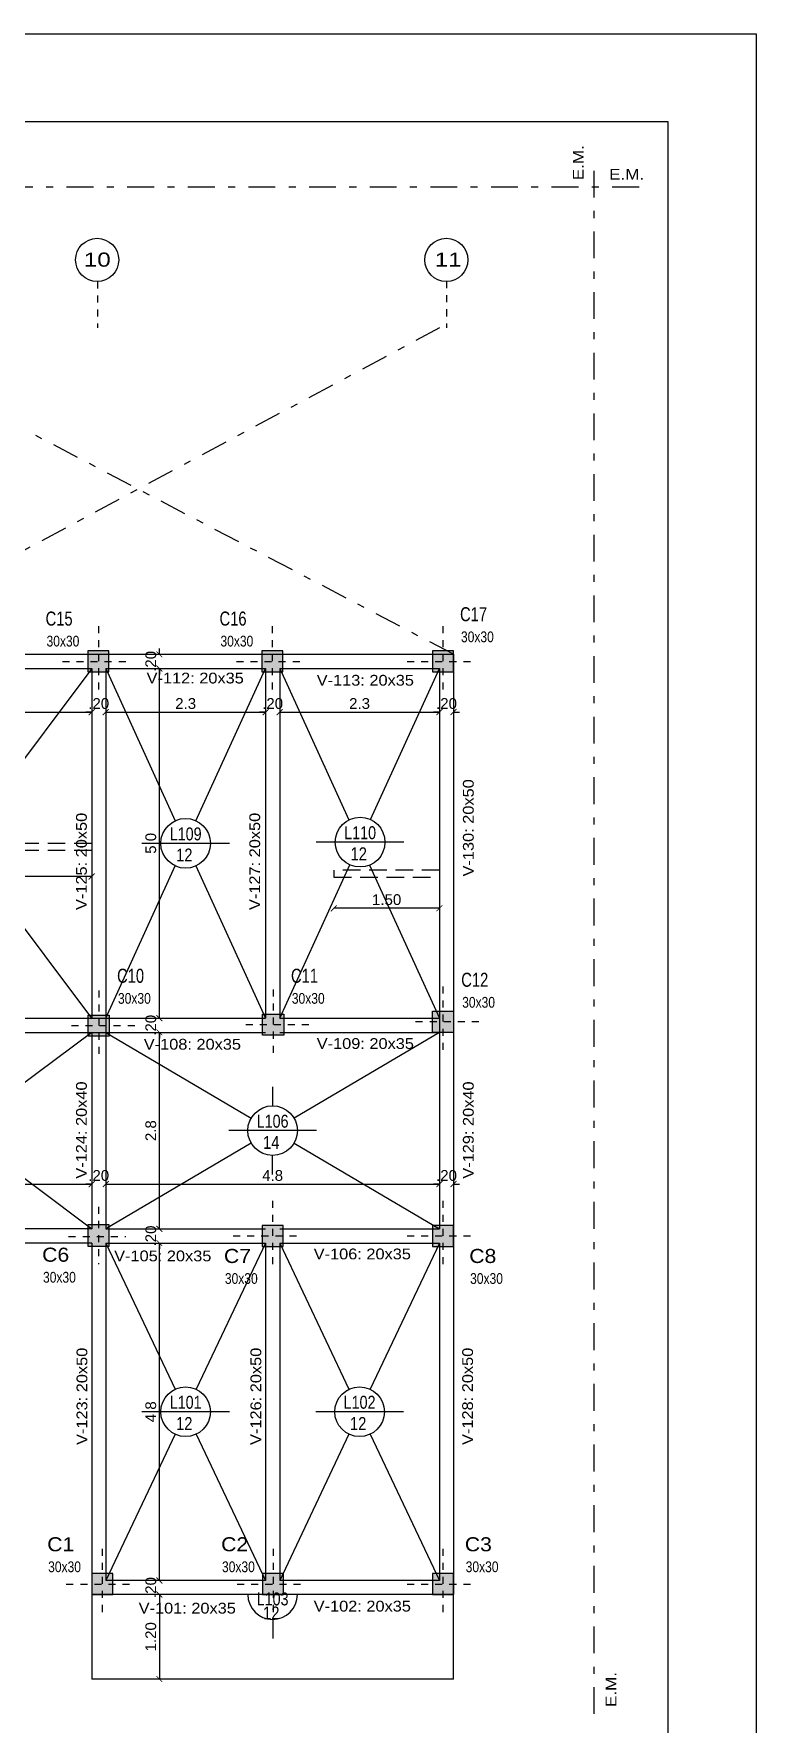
# Model space of a CAD drawing. Header units: millimetres. Extents: x 190.8 to 271.9, y 200.6 to 238.1.
# Drawn here: x 261.67 to 271.95, y 214.1 to 238.12 of the extents above; entities that cross this region are included whole.
import ezdxf
from ezdxf.enums import TextEntityAlignment as Align

# ---------------------------------------------------------------- set-up
doc = ezdxf.new("R2010")
doc.units = ezdxf.units.MM
for name, pattern in [('DASHDOT', [25.4, 12.7, -6.35, 0, -6.35]), ('DASHDOT2', [0.5, 0.25, -0.125, 0, -0.125]), ('HIDDENX2', [0.75, 0.5, -0.25])]:
    doc.linetypes.add(name, pattern=pattern)
for name, color, linetype in [('COLUMNA RECT', 3, 'Continuous'), ('COLUMNA REF', 3, 'Continuous'), ('COLUMNAS EJES', 1, 'Continuous'), ('Cotas', 7, 'Continuous'), ('Ejes', 8, 'Continuous'), ('Pórticos', 3, 'Continuous'), ('Recuadro', 1, 'Continuous'), ('Textos', 2, 'Continuous'), ('VIG_DIMEN', 3, 'Continuous'), ('VIGAS', 5, 'Continuous')]:
    doc.layers.add(name, color=color, linetype=linetype)
doc.styles.get("Standard").update_dxf_attribs({"font": 'ARIAL.TTF'})
doc.dimstyles.get("Standard").update_dxf_attribs({"dimscale": 0.85, "dimtxt": 0.18, "dimasz": 0.1, "dimexe": 0.1, "dimexo": 0.06, "dimgap": 0.05, "dimtad": 1, "dimzin": 4, "dimdsep": 46, "dimtxsty": 'Standard', "dimblk1": 'ARCHTICK', "dimblk2": 'ARCHTICK', "dimsah": 1, "dimcen": 0.1, "dimse1": 1, "dimse2": 1, "dimclrd": 8, "dimclre": 8, "dimclrt": 1, "dimadec": 0, "dimazin": 1, "dimtfac": 1, "dimtix": 1, "dimtofl": 0, "dimtmove": 2, "dimatfit": 3, "dimldrblk": 'ARCHTICK', "dimfxl": 0, "dimtolj": 1, "dimtzin": 4, "dimarcsym": 0})

# ---------------------------------------------------------------- blocks, each defined once
blk = doc.blocks.new('_ARCHTICK')
at = {"color": 0, "linetype": 'ByBlock', "const_width": 0.15}
blk.add_lwpolyline([(-0.5, -0.5), (0.5, 0.5)], dxfattribs=at)
blk = doc.blocks.new('*D20')
at = {"layer": 'Cotas', "color": 8, "lineweight": -2}
blk.add_line((258.776, 228.481), (262.497, 228.481), dxfattribs=at)
at = {"layer": 'DEFPOINTS', "color": 0}
for p in [(258.776, 228.481), (262.497, 228.481), (262.497, 228.481)]:
    blk.add_point(p, dxfattribs=at)
at = {"layer": 'Cotas', "color": 8, "lineweight": -2, "xscale": 0.085, "yscale": 0.085, "zscale": 0.085, "rotation": 180}
blk.add_blockref('_ARCHTICK', (258.776, 228.481), dxfattribs=at)
at = {"layer": 'Cotas', "color": 8, "lineweight": -2, "xscale": 0.085, "yscale": 0.085, "zscale": 0.085}
blk.add_blockref('_ARCHTICK', (262.497, 228.481), dxfattribs=at)
at = {"layer": 'Cotas', "color": 1, "insert": (260.637, 228.602), "char_height": 0.153, "attachment_point": 5}
blk.add_mtext('\\A1;3.7', dxfattribs=at)
blk = doc.blocks.new('*D21')
at = {"layer": 'Cotas', "color": 8, "lineweight": -2}
for p, q in [((262.497, 228.481), (262.412, 228.481)), ((262.697, 228.481), (262.782, 228.481))]:
    blk.add_line(p, q, dxfattribs=at)
at = {"layer": 'DEFPOINTS', "color": 0}
for p in [(262.497, 228.481), (262.697, 228.481), (262.697, 228.481)]:
    blk.add_point(p, dxfattribs=at)
at = {"layer": 'Cotas', "color": 8, "lineweight": -2, "xscale": 0.085, "yscale": 0.085, "zscale": 0.085}
blk.add_blockref('_ARCHTICK', (262.497, 228.481), dxfattribs=at)
at = {"layer": 'Cotas', "color": 8, "lineweight": -2, "xscale": 0.085, "yscale": 0.085, "zscale": 0.085, "rotation": 180}
blk.add_blockref('_ARCHTICK', (262.697, 228.481), dxfattribs=at)
at = {"layer": 'Cotas', "color": 1, "insert": (262.597, 228.602), "char_height": 0.153, "attachment_point": 5}
blk.add_mtext('\\A1;.20', dxfattribs=at)
blk = doc.blocks.new('*D22')
at = {"layer": 'Cotas', "color": 8, "lineweight": -2}
blk.add_line((262.697, 228.481), (264.97, 228.481), dxfattribs=at)
at = {"layer": 'DEFPOINTS', "color": 0}
for p in [(262.697, 228.481), (264.97, 228.481), (264.97, 228.481)]:
    blk.add_point(p, dxfattribs=at)
at = {"layer": 'Cotas', "color": 8, "lineweight": -2, "xscale": 0.085, "yscale": 0.085, "zscale": 0.085, "rotation": 180}
blk.add_blockref('_ARCHTICK', (262.697, 228.481), dxfattribs=at)
at = {"layer": 'Cotas', "color": 8, "lineweight": -2, "xscale": 0.085, "yscale": 0.085, "zscale": 0.085}
blk.add_blockref('_ARCHTICK', (264.97, 228.481), dxfattribs=at)
at = {"layer": 'Cotas', "color": 1, "insert": (263.833, 228.602), "char_height": 0.153, "attachment_point": 5}
blk.add_mtext('\\A1;2.3', dxfattribs=at)
blk = doc.blocks.new('*D23')
at = {"layer": 'Cotas', "color": 8, "lineweight": -2}
for p, q in [((267.442, 228.481), (267.357, 228.481)), ((267.642, 228.481), (267.727, 228.481))]:
    blk.add_line(p, q, dxfattribs=at)
at = {"layer": 'DEFPOINTS', "color": 0}
for p in [(267.442, 228.481), (267.642, 228.481), (267.642, 228.481)]:
    blk.add_point(p, dxfattribs=at)
at = {"layer": 'Cotas', "color": 8, "lineweight": -2, "xscale": 0.085, "yscale": 0.085, "zscale": 0.085}
blk.add_blockref('_ARCHTICK', (267.442, 228.481), dxfattribs=at)
at = {"layer": 'Cotas', "color": 8, "lineweight": -2, "xscale": 0.085, "yscale": 0.085, "zscale": 0.085, "rotation": 180}
blk.add_blockref('_ARCHTICK', (267.642, 228.481), dxfattribs=at)
at = {"layer": 'Cotas', "color": 1, "insert": (267.542, 228.602), "char_height": 0.153, "attachment_point": 5}
blk.add_mtext('\\A1;.20', dxfattribs=at)
blk = doc.blocks.new('*D27')
at = {"layer": 'Cotas', "color": 8, "lineweight": -2}
for p, q in [((263.459, 216.14), (263.459, 216.225)), ((263.459, 215.94), (263.459, 215.855))]:
    blk.add_line(p, q, dxfattribs=at)
at = {"layer": 'DEFPOINTS', "color": 0}
for p in [(263.459, 216.14), (263.459, 216.14), (263.459, 215.94)]:
    blk.add_point(p, dxfattribs=at)
at = {"layer": 'Cotas', "color": 8, "lineweight": -2, "xscale": 0.085, "yscale": 0.085, "zscale": 0.085}
for p, rotation in [((263.459, 216.14), 270), ((263.459, 215.94), 90)]:
    blk.add_blockref('_ARCHTICK', p, dxfattribs=dict(at, rotation=rotation))
at = {"layer": 'Cotas', "color": 1, "insert": (263.338, 216.04), "char_height": 0.153, "attachment_point": 5, "rotation": 90}
blk.add_mtext('\\A1;.20', dxfattribs=at)
blk = doc.blocks.new('*D28')
at = {"layer": 'Cotas', "color": 8, "lineweight": -2}
blk.add_line((263.459, 216.14), (263.459, 220.936), dxfattribs=at)
at = {"layer": 'DEFPOINTS', "color": 0}
for p in [(263.459, 220.936), (263.459, 220.936), (263.459, 216.14)]:
    blk.add_point(p, dxfattribs=at)
at = {"layer": 'Cotas', "color": 8, "lineweight": -2, "xscale": 0.085, "yscale": 0.085, "zscale": 0.085}
for p, rotation in [((263.459, 220.936), 90), ((263.459, 216.14), 270)]:
    blk.add_blockref('_ARCHTICK', p, dxfattribs=dict(at, rotation=rotation))
at = {"layer": 'Cotas', "color": 1, "insert": (263.338, 218.538), "char_height": 0.153, "attachment_point": 5, "rotation": 90}
blk.add_mtext('\\A1;4.8', dxfattribs=at)
blk = doc.blocks.new('*D29')
at = {"layer": 'Cotas', "color": 8, "lineweight": -2}
for p, q in [((263.459, 221.136), (263.459, 221.221)), ((263.459, 220.936), (263.459, 220.851))]:
    blk.add_line(p, q, dxfattribs=at)
at = {"layer": 'DEFPOINTS', "color": 0}
for p in [(263.459, 221.136), (263.459, 221.136), (263.459, 220.936)]:
    blk.add_point(p, dxfattribs=at)
at = {"layer": 'Cotas', "color": 8, "lineweight": -2, "xscale": 0.085, "yscale": 0.085, "zscale": 0.085}
for p, rotation in [((263.459, 221.136), 270), ((263.459, 220.936), 90)]:
    blk.add_blockref('_ARCHTICK', p, dxfattribs=dict(at, rotation=rotation))
at = {"layer": 'Cotas', "color": 1, "insert": (263.338, 221.036), "char_height": 0.153, "attachment_point": 5, "rotation": 90}
blk.add_mtext('\\A1;.20', dxfattribs=at)
blk = doc.blocks.new('*D30')
at = {"layer": 'Cotas', "color": 8, "lineweight": -2}
blk.add_line((263.459, 221.136), (263.459, 223.93), dxfattribs=at)
at = {"layer": 'DEFPOINTS', "color": 0}
for p in [(263.459, 223.93), (263.459, 223.93), (263.459, 221.136)]:
    blk.add_point(p, dxfattribs=at)
at = {"layer": 'Cotas', "color": 8, "lineweight": -2, "xscale": 0.085, "yscale": 0.085, "zscale": 0.085}
for p, rotation in [((263.459, 223.93), 90), ((263.459, 221.136), 270)]:
    blk.add_blockref('_ARCHTICK', p, dxfattribs=dict(at, rotation=rotation))
at = {"layer": 'Cotas', "color": 1, "insert": (263.338, 222.533), "char_height": 0.153, "attachment_point": 5, "rotation": 90}
blk.add_mtext('\\A1;2.8', dxfattribs=at)
blk = doc.blocks.new('*D31')
at = {"layer": 'Cotas', "color": 8, "lineweight": -2}
for p, q in [((263.459, 224.13), (263.459, 224.215)), ((263.459, 223.93), (263.459, 223.845))]:
    blk.add_line(p, q, dxfattribs=at)
at = {"layer": 'DEFPOINTS', "color": 0}
for p in [(263.459, 224.13), (263.459, 224.13), (263.459, 223.93)]:
    blk.add_point(p, dxfattribs=at)
at = {"layer": 'Cotas', "color": 8, "lineweight": -2, "xscale": 0.085, "yscale": 0.085, "zscale": 0.085}
for p, rotation in [((263.459, 224.13), 270), ((263.459, 223.93), 90)]:
    blk.add_blockref('_ARCHTICK', p, dxfattribs=dict(at, rotation=rotation))
at = {"layer": 'Cotas', "color": 1, "insert": (263.338, 224.03), "char_height": 0.153, "attachment_point": 5, "rotation": 90}
blk.add_mtext('\\A1;.20', dxfattribs=at)
blk = doc.blocks.new('*D32')
at = {"layer": 'Cotas', "color": 8, "lineweight": -2}
blk.add_line((263.459, 224.13), (263.459, 229.102), dxfattribs=at)
at = {"layer": 'DEFPOINTS', "color": 0}
for p in [(263.459, 229.102), (263.459, 229.102), (263.459, 224.13)]:
    blk.add_point(p, dxfattribs=at)
at = {"layer": 'Cotas', "color": 8, "lineweight": -2, "xscale": 0.085, "yscale": 0.085, "zscale": 0.085}
for p, rotation in [((263.459, 229.102), 90), ((263.459, 224.13), 270)]:
    blk.add_blockref('_ARCHTICK', p, dxfattribs=dict(at, rotation=rotation))
at = {"layer": 'Cotas', "color": 1, "insert": (263.338, 226.616), "char_height": 0.153, "attachment_point": 5, "rotation": 90}
blk.add_mtext('\\A1;5.0', dxfattribs=at)
blk = doc.blocks.new('*D33')
at = {"layer": 'Cotas', "color": 8, "lineweight": -2}
for p, q in [((263.459, 229.302), (263.459, 229.387)), ((263.459, 229.102), (263.459, 229.017))]:
    blk.add_line(p, q, dxfattribs=at)
at = {"layer": 'DEFPOINTS', "color": 0}
for p in [(263.459, 229.302), (263.459, 229.302), (263.459, 229.102)]:
    blk.add_point(p, dxfattribs=at)
at = {"layer": 'Cotas', "color": 8, "lineweight": -2, "xscale": 0.085, "yscale": 0.085, "zscale": 0.085}
for p, rotation in [((263.459, 229.302), 270), ((263.459, 229.102), 90)]:
    blk.add_blockref('_ARCHTICK', p, dxfattribs=dict(at, rotation=rotation))
at = {"layer": 'Cotas', "color": 1, "insert": (263.338, 229.202), "char_height": 0.153, "attachment_point": 5, "rotation": 90}
blk.add_mtext('\\A1;.20', dxfattribs=at)
blk = doc.blocks.new('*D40')
at = {"layer": 'DEFPOINTS', "color": 0}
for p in [(264.97, 228.481), (265.17, 228.481), (265.17, 228.481)]:
    blk.add_point(p, dxfattribs=at)
at = {"layer": 'VIGAS', "color": 8, "lineweight": -2}
for p, q in [((264.97, 228.481), (264.885, 228.481)), ((265.17, 228.481), (265.255, 228.481))]:
    blk.add_line(p, q, dxfattribs=at)
at = {"layer": 'VIGAS', "color": 8, "lineweight": -2, "xscale": 0.085, "yscale": 0.085, "zscale": 0.085}
blk.add_blockref('_ARCHTICK', (264.97, 228.481), dxfattribs=at)
at = {"layer": 'VIGAS', "color": 8, "lineweight": -2, "xscale": 0.085, "yscale": 0.085, "zscale": 0.085, "rotation": 180}
blk.add_blockref('_ARCHTICK', (265.17, 228.481), dxfattribs=at)
at = {"layer": 'VIGAS', "color": 1, "insert": (265.07, 228.602), "char_height": 0.153, "attachment_point": 5}
blk.add_mtext('\\A1;.20', dxfattribs=at)
blk = doc.blocks.new('*D41')
at = {"layer": 'Cotas', "color": 8, "lineweight": -2}
blk.add_line((265.17, 228.481), (267.442, 228.481), dxfattribs=at)
at = {"layer": 'DEFPOINTS', "color": 0}
for p in [(265.17, 228.481), (267.442, 228.481), (267.442, 228.481)]:
    blk.add_point(p, dxfattribs=at)
at = {"layer": 'Cotas', "color": 8, "lineweight": -2, "xscale": 0.085, "yscale": 0.085, "zscale": 0.085, "rotation": 180}
blk.add_blockref('_ARCHTICK', (265.17, 228.481), dxfattribs=at)
at = {"layer": 'Cotas', "color": 8, "lineweight": -2, "xscale": 0.085, "yscale": 0.085, "zscale": 0.085}
blk.add_blockref('_ARCHTICK', (267.442, 228.481), dxfattribs=at)
at = {"layer": 'Cotas', "color": 1, "insert": (266.306, 228.602), "char_height": 0.153, "attachment_point": 5}
blk.add_mtext('\\A1;2.3', dxfattribs=at)
blk = doc.blocks.new('*D51')
at = {"layer": 'Cotas', "color": 8, "lineweight": -2}
blk.add_line((258.776, 221.774), (262.497, 221.774), dxfattribs=at)
at = {"layer": 'DEFPOINTS', "color": 0}
for p in [(258.776, 221.774), (262.497, 221.774), (262.497, 221.774)]:
    blk.add_point(p, dxfattribs=at)
at = {"layer": 'Cotas', "color": 8, "lineweight": -2, "xscale": 0.085, "yscale": 0.085, "zscale": 0.085, "rotation": 180}
blk.add_blockref('_ARCHTICK', (258.776, 221.774), dxfattribs=at)
at = {"layer": 'Cotas', "color": 8, "lineweight": -2, "xscale": 0.085, "yscale": 0.085, "zscale": 0.085}
blk.add_blockref('_ARCHTICK', (262.497, 221.774), dxfattribs=at)
at = {"layer": 'Cotas', "color": 1, "insert": (260.637, 221.895), "char_height": 0.153, "attachment_point": 5}
blk.add_mtext('\\A1;3.7', dxfattribs=at)
blk = doc.blocks.new('*D52')
at = {"layer": 'DEFPOINTS', "color": 0}
for p in [(262.497, 221.774), (262.697, 221.774), (262.697, 221.774)]:
    blk.add_point(p, dxfattribs=at)
at = {"layer": 'Ejes', "color": 8, "lineweight": -2}
for p, q in [((262.497, 221.774), (262.412, 221.774)), ((262.697, 221.774), (262.782, 221.774))]:
    blk.add_line(p, q, dxfattribs=at)
at = {"layer": 'Ejes', "color": 8, "lineweight": -2, "xscale": 0.085, "yscale": 0.085, "zscale": 0.085}
blk.add_blockref('_ARCHTICK', (262.497, 221.774), dxfattribs=at)
at = {"layer": 'Ejes', "color": 8, "lineweight": -2, "xscale": 0.085, "yscale": 0.085, "zscale": 0.085, "rotation": 180}
blk.add_blockref('_ARCHTICK', (262.697, 221.774), dxfattribs=at)
at = {"layer": 'Ejes', "color": 1, "insert": (262.597, 221.895), "char_height": 0.153, "attachment_point": 5}
blk.add_mtext('\\A1;.20', dxfattribs=at)
blk = doc.blocks.new('*D53')
at = {"layer": 'Cotas', "color": 8, "lineweight": -2}
blk.add_line((262.697, 221.774), (267.442, 221.774), dxfattribs=at)
at = {"layer": 'DEFPOINTS', "color": 0}
for p in [(262.697, 221.774), (267.442, 221.774), (267.442, 221.774)]:
    blk.add_point(p, dxfattribs=at)
at = {"layer": 'Cotas', "color": 8, "lineweight": -2, "xscale": 0.085, "yscale": 0.085, "zscale": 0.085, "rotation": 180}
blk.add_blockref('_ARCHTICK', (262.697, 221.774), dxfattribs=at)
at = {"layer": 'Cotas', "color": 8, "lineweight": -2, "xscale": 0.085, "yscale": 0.085, "zscale": 0.085}
blk.add_blockref('_ARCHTICK', (267.442, 221.774), dxfattribs=at)
at = {"layer": 'Cotas', "color": 1, "insert": (265.07, 221.895), "char_height": 0.153, "attachment_point": 5}
blk.add_mtext('\\A1;4.8', dxfattribs=at)
blk = doc.blocks.new('*D54')
at = {"layer": 'DEFPOINTS', "color": 0}
for p in [(267.442, 221.774), (267.642, 221.774), (267.642, 221.774)]:
    blk.add_point(p, dxfattribs=at)
at = {"layer": 'Ejes', "color": 8, "lineweight": -2}
for p, q in [((267.442, 221.774), (267.357, 221.774)), ((267.642, 221.774), (267.727, 221.774))]:
    blk.add_line(p, q, dxfattribs=at)
at = {"layer": 'Ejes', "color": 8, "lineweight": -2, "xscale": 0.085, "yscale": 0.085, "zscale": 0.085}
blk.add_blockref('_ARCHTICK', (267.442, 221.774), dxfattribs=at)
at = {"layer": 'Ejes', "color": 8, "lineweight": -2, "xscale": 0.085, "yscale": 0.085, "zscale": 0.085, "rotation": 180}
blk.add_blockref('_ARCHTICK', (267.642, 221.774), dxfattribs=at)
at = {"layer": 'Ejes', "color": 1, "insert": (267.542, 221.895), "char_height": 0.153, "attachment_point": 5}
blk.add_mtext('\\A1;.20', dxfattribs=at)
blk = doc.blocks.new('*D124')
at = {"layer": 'DEFPOINTS', "color": 0}
for p in [(259.897, 226.516), (262.497, 226.516), (259.897, 226.145)]:
    blk.add_point(p, dxfattribs=at)
at = {"layer": 'VIGAS', "color": 8, "lineweight": -2}
blk.add_line((262.497, 226.145), (259.897, 226.145), dxfattribs=at)
at = {"layer": 'VIGAS', "color": 8, "lineweight": -2, "xscale": 0.085, "yscale": 0.085, "zscale": 0.085, "rotation": 180}
blk.add_blockref('_ARCHTICK', (259.897, 226.145), dxfattribs=at)
at = {"layer": 'VIGAS', "color": 8, "lineweight": -2, "xscale": 0.085, "yscale": 0.085, "zscale": 0.085}
blk.add_blockref('_ARCHTICK', (262.497, 226.145), dxfattribs=at)
at = {"layer": 'VIGAS', "color": 1, "insert": (261.197, 226.266), "char_height": 0.153, "attachment_point": 5}
blk.add_mtext('\\A1;2.60', dxfattribs=at)
blk = doc.blocks.new('*D126')
at = {"color": 8, "lineweight": -2}
blk.add_line((267.442, 225.694), (265.94, 225.694), dxfattribs=at)
at = {"layer": 'DEFPOINTS', "color": 0}
for p in [(265.94, 226.137), (267.442, 226.137), (265.94, 225.694)]:
    blk.add_point(p, dxfattribs=at)
at = {"color": 8, "lineweight": -2, "xscale": 0.085, "yscale": 0.085, "zscale": 0.085, "rotation": 180}
blk.add_blockref('_ARCHTICK', (265.94, 225.694), dxfattribs=at)
at = {"color": 8, "lineweight": -2, "xscale": 0.085, "yscale": 0.085, "zscale": 0.085}
blk.add_blockref('_ARCHTICK', (267.442, 225.694), dxfattribs=at)
at = {"color": 1, "insert": (266.691, 225.815), "char_height": 0.153, "attachment_point": 5}
blk.add_mtext('\\A1;1.50', dxfattribs=at)
blk = doc.blocks.new('*D138')
at = {"color": 8, "lineweight": -2}
blk.add_line((263.459, 215.94), (263.459, 214.74), dxfattribs=at)
at = {"layer": 'DEFPOINTS', "color": 0}
for p in [(263.459, 215.94), (263.459, 214.74), (263.459, 214.74)]:
    blk.add_point(p, dxfattribs=at)
at = {"color": 8, "lineweight": -2, "xscale": 0.085, "yscale": 0.085, "zscale": 0.085}
for p, rotation in [((263.459, 215.94), 90), ((263.459, 214.74), 270)]:
    blk.add_blockref('_ARCHTICK', p, dxfattribs=dict(at, rotation=rotation))
at = {"color": 1, "insert": (263.338, 215.34), "char_height": 0.153, "attachment_point": 5, "rotation": 90}
blk.add_mtext('\\A1;1.20', dxfattribs=at)

msp = doc.modelspace()

# ---------------------------------------------------------------- hatches: boundary and pattern name
at = {"layer": 'COLUMNAS EJES'}
for points in [[(262.742, 229.352), (262.442, 229.352), (262.442, 229.052), (262.742, 229.052)], [(265.215, 229.352), (264.915, 229.352), (264.915, 229.052), (265.215, 229.052)], [(267.642, 229.352), (267.342, 229.352), (267.342, 229.052), (267.642, 229.052)], [(262.748, 224.174), (262.448, 224.174), (262.448, 223.874), (262.748, 223.874)], [(265.227, 224.188), (264.927, 224.188), (264.927, 223.888), (265.227, 223.888)], [(267.642, 224.23), (267.342, 224.23), (267.342, 223.93), (267.642, 223.93)], [(262.744, 221.193), (262.444, 221.193), (262.444, 220.893), (262.744, 220.893)], [(265.22, 221.186), (264.92, 221.186), (264.92, 220.886), (265.22, 220.886)], [(267.642, 221.186), (267.342, 221.186), (267.342, 220.886), (267.642, 220.886)], [(262.797, 216.24), (262.497, 216.24), (262.497, 215.94), (262.797, 215.94)], [(265.226, 216.24), (264.926, 216.24), (264.926, 215.94), (265.226, 215.94)], [(267.642, 216.24), (267.342, 216.24), (267.342, 215.94), (267.642, 215.94)]]:
    msp.add_hatch(color=256, dxfattribs=at).paths.add_polyline_path(points)

# ---------------------------------------------------------------- linework, layer by layer
at = {"color": 6}
msp.add_line((270.696, 204.643), (270.696, 236.87), dxfattribs=at)
msp.add_lwpolyline([(270.696, 236.87), (249.446, 236.87)], dxfattribs=at)
at = {"layer": 'COLUMNA RECT'}
for points in [[(262.742, 229.352), (262.442, 229.352), (262.442, 229.052), (262.742, 229.052)], [(265.215, 229.352), (264.915, 229.352), (264.915, 229.052), (265.215, 229.052)], [(267.642, 229.352), (267.342, 229.352), (267.342, 229.052), (267.642, 229.052)], [(262.448, 224.174), (262.748, 224.174), (262.748, 223.874), (262.448, 223.874)], [(264.927, 224.188), (265.227, 224.188), (265.227, 223.888), (264.927, 223.888)], [(267.342, 224.23), (267.642, 224.23), (267.642, 223.93), (267.342, 223.93)], [(262.744, 221.193), (262.444, 221.193), (262.444, 220.893), (262.744, 220.893)], [(265.22, 221.186), (264.92, 221.186), (264.92, 220.886), (265.22, 220.886)], [(267.642, 221.186), (267.342, 221.186), (267.342, 220.886), (267.642, 220.886)], [(262.797, 216.24), (262.497, 216.24), (262.497, 215.94), (262.797, 215.94)], [(265.226, 216.24), (264.926, 216.24), (264.926, 215.94), (265.226, 215.94)], [(267.642, 216.24), (267.342, 216.24), (267.342, 215.94), (267.642, 215.94)]]:
    msp.add_lwpolyline(points, close=True, dxfattribs=at)
at = {"layer": 'COLUMNAS EJES', "linetype": 'DASHDOT2', "ltscale": 0.3}
for p, q in [((262.58, 234.602), (262.58, 233.943)), ((267.542, 234.605), (267.542, 233.943)), ((262.592, 229.704), (262.592, 228.728)), ((265.065, 229.704), (265.065, 228.728)), ((267.492, 229.704), (267.492, 228.728)), ((262.081, 229.202), (263.057, 229.202)), ((264.555, 229.202), (265.53, 229.202)), ((266.982, 229.202), (267.957, 229.202)), ((262.598, 224.525), (262.598, 223.55)), ((265.077, 224.54), (265.077, 223.565)), ((267.492, 224.582), (267.492, 223.607)), ((263.109, 224.024), (262.133, 224.024)), ((265.587, 224.038), (264.612, 224.038)), ((268.003, 224.08), (267.027, 224.08)), ((265.07, 221.537), (265.07, 220.562)), ((267.492, 221.537), (267.492, 220.562)), ((262.594, 221.449), (262.594, 220.636)), ((262.169, 221.031), (262.982, 221.031)), ((264.509, 221.036), (265.484, 221.036)), ((266.982, 221.036), (267.957, 221.036)), ((262.647, 216.592), (262.647, 215.617)), ((265.076, 216.592), (265.076, 215.617)), ((267.492, 216.592), (267.492, 215.617)), ((262.136, 216.09), (263.112, 216.09)), ((264.566, 216.09), (265.541, 216.09)), ((266.982, 216.09), (267.957, 216.09))]:
    msp.add_line(p, q, dxfattribs=at)
at = {"layer": 'Ejes', "linetype": 'DASHDOT', "ltscale": 0.03}
for p, q in [((267.442, 233.943), (258.776, 229.302)), ((267.642, 229.302), (258.776, 233.943))]:
    msp.add_line(p, q, dxfattribs=at)
at = {"layer": 'Ejes', "linetype": 'Continuous', "ltscale": 0.1}
for p, q in [((262.497, 229.102), (260.86, 226.914)), ((262.497, 224.13), (260.849, 226.333))]:
    msp.add_line(p, q, dxfattribs=at)
at = {"layer": 'Ejes'}
for p, q in [((264.456, 226.616), (263.21, 226.616)), ((266.937, 226.633), (265.691, 226.633)), ((265.07, 223.156), (265.07, 222.886)), ((265.692, 222.533), (264.447, 222.533)), ((265.07, 221.91), (265.07, 222.18)), ((264.456, 218.538), (263.21, 218.538)), ((266.929, 218.538), (265.683, 218.538)), ((265.076, 215.317), (265.076, 215.587))]:
    msp.add_line(p, q, dxfattribs=at)
at = {"layer": 'Ejes', "linetype": 'DASHDOT', "ltscale": 0.03}
for points in [[(269.642, 214.243), (269.642, 236.329)], [(270.28, 235.943), (251.578, 235.943)]]:
    msp.add_lwpolyline(points, dxfattribs=at)
at = {"layer": 'Ejes'}
for points in [[(262.697, 229.102), (263.686, 226.937)], [(263.98, 226.937), (264.97, 229.102)], [(265.17, 229.102), (266.154, 226.948)], [(266.46, 226.954), (267.442, 229.102)], [(262.697, 224.13), (263.686, 226.295)], [(263.98, 226.295), (264.97, 224.13)], [(265.17, 224.13), (266.167, 226.312)], [(266.447, 226.307), (267.442, 224.13)], [(262.497, 223.93), (260.911, 222.75)], [(262.697, 223.93), (264.766, 222.712)], [(267.442, 223.93), (265.374, 222.712)], [(260.91, 222.327), (262.497, 221.136)], [(264.766, 222.354), (262.697, 221.136)], [(265.374, 222.354), (267.442, 221.136)], [(262.697, 220.936), (263.682, 218.857)], [(264.97, 220.936), (263.984, 218.857)], [(265.17, 220.936), (266.155, 218.857)], [(267.442, 220.936), (266.457, 218.857)], [(263.682, 218.219), (262.697, 216.14)], [(263.984, 218.219), (264.97, 216.14)], [(266.155, 218.219), (265.17, 216.14)], [(266.457, 218.219), (267.442, 216.14)]]:
    msp.add_lwpolyline(points, dxfattribs=at)
at = {"layer": 'Ejes', "linetype": 'HIDDENX2', "ltscale": 0.5}
for points in [[(262.497, 226.616), (259.997, 226.616), (259.997, 227.616), (259.897, 227.616)], [(262.497, 226.516), (259.897, 226.516), (259.897, 227.616)], [(267.442, 226.237), (265.94, 226.237), (265.94, 226.137), (267.442, 226.137)]]:
    msp.add_lwpolyline(points, dxfattribs=at)
at = {"layer": 'Ejes'}
for centre in [(263.833, 226.616), (266.314, 226.633), (265.07, 222.533), (263.833, 218.538), (266.306, 218.538)]:
    msp.add_circle(centre, 0.353, dxfattribs=at)
msp.add_arc((265.07, 215.94), 0.353, 180, 0, dxfattribs=at)
at = {"layer": 'Pórticos', "linetype": 'Continuous', "ltscale": 0.1}
for centre in [(262.575, 234.907), (267.54, 234.907)]:
    msp.add_circle(centre, 0.307, dxfattribs=at)
at = {"layer": 'Recuadro'}
for p, q in [((246.946, 238.12), (271.946, 238.12)), ((271.946, 238.12), (271.946, 203.393))]:
    msp.add_line(p, q, dxfattribs=at)
at = {"layer": 'VIGAS', "linetype": 'Continuous', "ltscale": 0.1}
for p, q in [((258.776, 229.302), (262.497, 229.302)), ((262.497, 229.302), (267.642, 229.302)), ((267.642, 229.302), (267.642, 221.136)), ((258.776, 229.102), (262.497, 229.102)), ((262.497, 229.102), (262.497, 224.13)), ((262.697, 229.102), (262.697, 223.93)), ((264.97, 229.102), (264.97, 224.13)), ((265.17, 229.102), (265.17, 224.13)), ((267.442, 229.102), (267.442, 221.136)), ((262.697, 227.489), (262.697, 221.136)), ((258.776, 224.13), (264.97, 224.13)), ((265.17, 224.13), (267.442, 224.13)), ((258.776, 223.93), (264.97, 223.93)), ((265.17, 223.93), (267.442, 223.93)), ((262.697, 221.136), (264.97, 221.136)), ((265.17, 221.136), (267.442, 221.136)), ((267.642, 221.136), (267.642, 215.94)), ((262.697, 220.936), (262.697, 216.14)), ((264.97, 220.936), (264.97, 216.14)), ((265.17, 220.936), (265.17, 216.14)), ((267.442, 220.936), (267.442, 216.14))]:
    msp.add_line(p, q, dxfattribs=at)
for points in [[(262.697, 229.102), (264.97, 229.102)], [(265.17, 229.102), (267.442, 229.102)], [(262.497, 223.93), (262.497, 221.136)], [(262.497, 221.136), (258.801, 221.136)], [(262.497, 220.936), (258.801, 220.936)], [(262.497, 220.936), (262.497, 215.94)], [(262.697, 220.936), (264.97, 220.936)], [(265.17, 220.936), (267.442, 220.936)], [(264.97, 216.14), (262.697, 216.14)], [(267.442, 216.14), (265.17, 216.14)], [(267.642, 215.94), (262.497, 215.94)], [(267.642, 214.74), (262.497, 214.74)]]:
    msp.add_lwpolyline(points, dxfattribs=at)
at = {"layer": 'VIGAS'}
for points in [[(262.497, 215.94), (262.497, 214.74)], [(267.642, 214.74), (267.642, 215.94)]]:
    msp.add_lwpolyline(points, dxfattribs=at)

# ---------------------------------------------------------------- texts
at = {"layer": 'COLUMNA REF'}
for s, width, p, p2 in [('C15', 0.749194, (261.842, 229.71), (262.226, 229.71)), ('C16', 0.749194, (264.315, 229.71), (264.699, 229.71)), ('C17', 0.749194, (267.735, 229.772), (268.119, 229.772)), ('C10', 0.749194, (262.858, 224.634), (263.242, 224.634)), ('C11', 0.749194, (265.331, 224.634), (265.715, 224.634)), ('C12', 0.749194, (267.752, 224.577), (268.136, 224.577)), ('C6', 1.075141, (261.793, 220.67), (262.177, 220.67)), ('C7', 1.075141, (264.378, 220.652), (264.762, 220.652)), ('C8', 1.075141, (267.866, 220.652), (268.25, 220.652)), ('C1', 1.075141, (261.865, 216.555), (262.249, 216.555)), ('C2', 1.075141, (264.338, 216.555), (264.722, 216.555)), ('C3', 1.075141, (267.803, 216.555), (268.187, 216.555))]:
    msp.add_text(s, height=0.2, dxfattribs=dict(at, width=width)).set_placement(p, p2, align=Align.FIT)
at = {"layer": 'Cotas', "width": 0.8}
for p in [(261.855, 229.413), (264.328, 229.413), (267.748, 229.474), (262.871, 224.336), (265.343, 224.336), (267.765, 224.28), (261.805, 220.373), (264.391, 220.355), (267.878, 220.355), (261.878, 216.258), (264.35, 216.258), (267.815, 216.258)]:
    msp.add_text('30x30', height=0.1533, dxfattribs=at).set_placement(p)
at = {"layer": 'Pórticos', "linetype": 'Continuous', "ltscale": 0.1, "width": 1.23561}
for s, p, p2 in [('10', (262.384, 234.811), (262.768, 234.811)), ('11', (267.374, 234.811), (267.758, 234.811))]:
    msp.add_text(s, height=0.2, dxfattribs=at).set_placement(p, p2, align=Align.FIT)
at = {"layer": 'Textos'}
for s, width, p, p2 in [('L109', 0.793414, (263.606, 226.658), (264.06, 226.658)), ('L110', 0.793414, (266.087, 226.675), (266.541, 226.675)), ('12', 0.813074, (263.698, 226.358), (263.93, 226.358)), ('12', 0.813074, (266.178, 226.375), (266.411, 226.375)), ('L106', 0.793414, (264.843, 222.575), (265.296, 222.575)), ('14', 0.813074, (264.934, 222.274), (265.167, 222.274)), ('L101', 0.793414, (263.606, 218.581), (264.06, 218.581)), ('L102', 0.793414, (266.079, 218.581), (266.533, 218.581)), ('12', 0.813074, (263.698, 218.279), (263.93, 218.279)), ('12', 0.813074, (266.17, 218.279), (266.403, 218.279)), ('L103', 0.793414, (264.843, 215.786), (265.296, 215.786)), ('12', 0.813074, (264.934, 215.586), (265.167, 215.586))]:
    msp.add_text(s, height=0.184, dxfattribs=dict(at, width=width)).set_placement(p, p2, align=Align.FIT)
at = {"layer": 'VIG_DIMEN'}
for s, width, p, p2 in [('E.M.', 1.130443, (269.492, 236.04), (269.492, 236.538)), ('V-130: 20x50', 1.08479, (267.929, 226.145), (267.929, 227.527)), ('V-125: 20x50', 1.08479, (262.428, 225.668), (262.428, 227.05)), ('V-127: 20x50', 1.08479, (264.892, 225.668), (264.892, 227.05)), ('V-124: 20x40', 1.08479, (262.428, 221.85), (262.428, 223.232)), ('V-129: 20x40', 1.08479, (267.929, 221.85), (267.929, 223.232)), ('V-123: 20x50', 1.08479, (262.435, 218.066), (262.435, 219.448)), ('V-126: 20x50', 1.08479, (264.908, 218.066), (264.908, 219.448)), ('V-128: 20x50', 1.08479, (267.919, 218.066), (267.919, 219.448)), ('E.M.', 1.130443, (269.958, 214.342), (269.958, 214.84))]:
    msp.add_text(s, height=0.1533, rotation=90, dxfattribs=dict(at, width=width)).set_placement(p, p2, align=Align.FIT)
for s, width, p, p2 in [('E.M.', 1.130443, (269.855, 236.048), (270.353, 236.048)), ('V-112: 20x35', 1.08479, (263.278, 228.888), (264.66, 228.888)), ('V-113: 20x35', 1.08479, (265.697, 228.857), (267.079, 228.857)), ('V-108: 20x35', 1.08479, (263.238, 223.684), (264.62, 223.684)), ('V-109: 20x35', 1.08479, (265.697, 223.694), (267.079, 223.694)), ('V-105: 20x35', 1.08479, (262.817, 220.676), (264.199, 220.676)), ('V-106: 20x35', 1.08479, (265.654, 220.704), (267.036, 220.704)), ('V-101: 20x35', 1.08479, (263.165, 215.67), (264.547, 215.67)), ('V-102: 20x35', 1.08479, (265.654, 215.699), (267.036, 215.699))]:
    msp.add_text(s, height=0.1533, dxfattribs=dict(at, width=width)).set_placement(p, p2, align=Align.FIT)

# ---------------------------------------------------------------- dimensions: what is measured, and where the dimension line sits
dim = msp.add_linear_dim(base=(265.94, 225.694), p1=(267.442, 226.137), p2=(265.94, 226.137), dimstyle='Standard')
dim.commit()
dim.dimension.update_dxf_attribs({"geometry": '*D126', "text_midpoint": (266.691, 225.815)})
dim = msp.add_linear_dim(base=(263.459, 214.74), p1=(263.459, 215.94), p2=(263.459, 214.74), angle=90, dimstyle='Standard')
dim.commit()
dim.dimension.update_dxf_attribs({"geometry": '*D138', "text_midpoint": (263.338, 215.34)})
at = {"layer": 'Cotas'}
for base, p1, p2, angle, picture, middle in [((263.459, 229.302), (263.459, 229.102), (263.459, 229.302), 90, '*D33', (263.338, 229.202)), ((262.697, 228.481), (262.497, 228.481), (262.697, 228.481), 180, '*D21', (262.597, 228.602)), ((267.642, 228.481), (267.442, 228.481), (267.642, 228.481), 180, '*D23', (267.542, 228.602)), ((263.459, 224.13), (263.459, 223.93), (263.459, 224.13), 90, '*D31', (263.338, 224.03)), ((263.459, 221.136), (263.459, 220.936), (263.459, 221.136), 90, '*D29', (263.338, 221.036)), ((263.459, 216.14), (263.459, 215.94), (263.459, 216.14), 90, '*D27', (263.338, 216.04))]:
    dim = msp.add_linear_dim(base=base, p1=p1, p2=p2, angle=angle, dimstyle='Standard', dxfattribs=at)
    dim.commit()
    dim.dimension.update_dxf_attribs({"geometry": picture, "text_midpoint": middle})
for base, p1, p2, angle, override, picture, middle in [((263.459, 229.102), (263.459, 224.13), (263.459, 229.102), 90, {"dimdec": 1}, '*D32', (263.338, 226.616)), ((262.497, 228.481), (258.776, 228.481), (262.497, 228.481), 180, {"dimdec": 1}, '*D20', (260.637, 228.602)), ((264.97, 228.481), (262.697, 228.481), (264.97, 228.481), 180, {"dimdec": 1}, '*D22', (263.833, 228.602)), ((263.459, 223.93), (263.459, 221.136), (263.459, 223.93), 90, {"dimdec": 1, "dimrnd": 0}, '*D30', (263.338, 222.533)), ((263.459, 220.936), (263.459, 216.14), (263.459, 220.936), 90, {"dimdec": 1}, '*D28', (263.338, 218.538))]:
    dim = msp.add_linear_dim(base=base, p1=p1, p2=p2, angle=angle, dimstyle='Standard', override=override, dxfattribs=at)
    dim.commit()
    dim.dimension.update_dxf_attribs({"geometry": picture, "text_midpoint": middle})
for base, p1, p2, picture, middle in [((267.442, 228.481), (265.17, 228.481), (267.442, 228.481), '*D41', (266.306, 228.602)), ((262.497, 221.774), (258.776, 221.774), (262.497, 221.774), '*D51', (260.637, 221.895))]:
    dim = msp.add_linear_dim(base=base, p1=p1, p2=p2, dimstyle='Standard', override={"dimdec": 1}, dxfattribs=at)
    dim.commit()
    dim.dimension.update_dxf_attribs({"geometry": picture, "text_midpoint": middle})
dim = msp.add_linear_dim(base=(267.442, 221.774), p1=(262.697, 221.774), p2=(267.442, 221.774), text='4.8', dimstyle='Standard', override={"dimdec": 1}, dxfattribs=at)
dim.commit()
dim.dimension.update_dxf_attribs({"geometry": '*D53', "text_midpoint": (265.07, 221.895)})
at = {"layer": 'Ejes'}
for base, p1, p2, picture, middle in [((262.697, 221.774), (262.497, 221.774), (262.697, 221.774), '*D52', (262.597, 221.895)), ((267.642, 221.774), (267.442, 221.774), (267.642, 221.774), '*D54', (267.542, 221.895))]:
    dim = msp.add_linear_dim(base=base, p1=p1, p2=p2, dimstyle='Standard', dxfattribs=at)
    dim.commit()
    dim.dimension.update_dxf_attribs({"geometry": picture, "text_midpoint": middle})
at = {"layer": 'VIGAS'}
for base, p1, p2, picture, middle in [((265.17, 228.481), (264.97, 228.481), (265.17, 228.481), '*D40', (265.07, 228.602)), ((259.897, 226.145), (262.497, 226.516), (259.897, 226.516), '*D124', (261.197, 226.266))]:
    dim = msp.add_linear_dim(base=base, p1=p1, p2=p2, dimstyle='Standard', dxfattribs=at)
    dim.commit()
    dim.dimension.update_dxf_attribs({"geometry": picture, "text_midpoint": middle})

doc.saveas('drawing.dxf')
